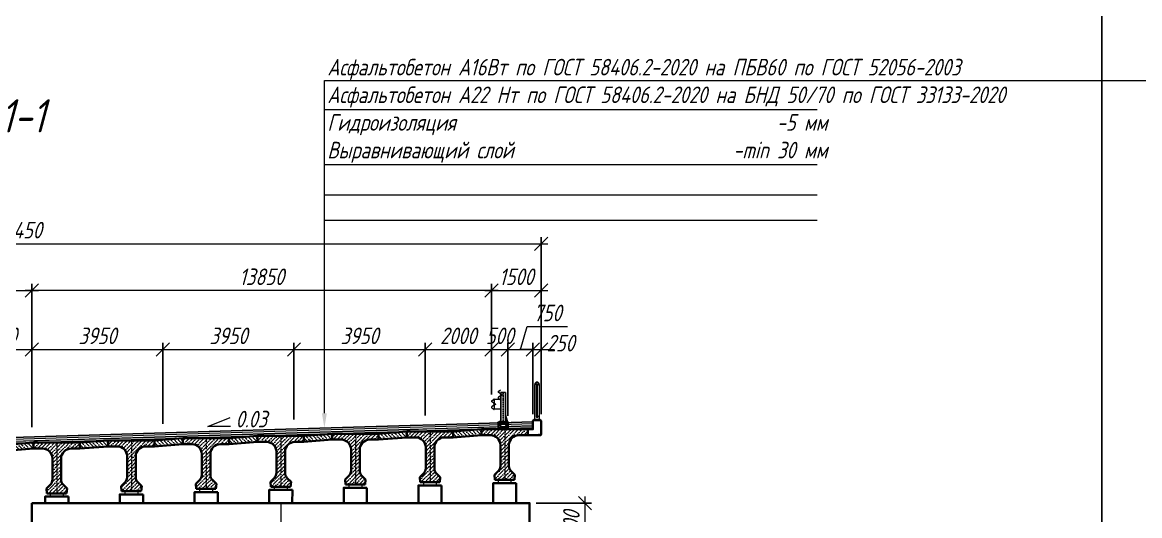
# Model space of a CAD drawing. Header units: millimetres. Extents: x 1864 to 10174863, y -4887456 to 5366151.
# Drawn here: x 4428832 to 4462509, y 38596 to 53469 of the extents above; entities that cross this region are included whole.
import ezdxf
from ezdxf import colors
from ezdxf.entities.mleader import LeaderData, LeaderLine
from ezdxf.math import Vec2, Vec3

# ---------------------------------------------------------------- set-up
doc = ezdxf.new("R2010")
doc.units = ezdxf.units.MM
for name, pattern in [('ACAD_ISO02W100', [15, 12, -3]), ('ACAD_ISO10W100', [18.5, 12, -3, 0.5, -3]), ('осевая', [2, 1.25, -0.25, 0.25, -0.25])]:
    doc.linetypes.add(name, pattern=pattern)
for name, color, linetype, lineweight in [('!!ТЕКСТ', 3, 'Continuous', 20), ('04_Невидимые', 3, 'Continuous', 13), ('1-Бетон', 106, 'Continuous', 35), ('1-Металл', 4, 'Continuous', 30), ('1-Тонкая', 5, 'Continuous', 20), ('1-Штриховка', 8, 'Continuous', 9), ('Б-Перила', 3, 'Continuous', 20), ('ИС_TXT', 4, 'Continuous', 18), ('ИС_Выноска', 3, 'Continuous', 18), ('ИС_Ось', 3, 'осевая', 18), ('ИС_Разм', 3, 'Continuous', 18), ('ИС_Размер', 3, 'Continuous', 18)]:
    doc.layers.add(name, color=color, linetype=linetype, lineweight=lineweight)
doc.layers.add('Красный поперечник', color=1, linetype='Continuous')
doc.styles.add('0', font='isocpeur.ttf', dxfattribs={"width": 0.8, "oblique": 15})
doc.styles.add('ISOCPEUR', font='isocpeur.ttf', dxfattribs={"width": 0.8, "oblique": 15, "height": 2.5})
doc.dimstyles.new('М200', dxfattribs={"dimscale": 200, "dimtxt": 2.5, "dimasz": 2, "dimexe": 1, "dimexo": 1, "dimgap": 0.8, "dimtad": 1, "dimdec": 0, "dimzin": 0, "dimdsep": 46, "dimtxsty": '0', "dimblk": 'OBLIQUE', "dimcen": 0.09, "dimdle": 1, "dimclrd": 256, "dimclre": 256, "dimclrt": 256, "dimadec": 4, "dimazin": 0, "dimtfac": 1, "dimtdec": 0, "dimtmove": 1, "dimatfit": 2, "dimfxl": 1, "dimtolj": 1, "dimtzin": 0, "dimlwd": -1, "dimarcsym": 0})

# ---------------------------------------------------------------- blocks, each defined once
blk = doc.blocks.new('1530')
at = {"layer": '1-Штриховка'}
h = blk.add_hatch(dxfattribs=at)
h.set_pattern_fill('ANSI36', color=256, scale=25, style=0)
h.set_pattern_definition([(45, (-1571632.81, 568569.22), (42.0949506, 154.348152), [198.4375, -39.6875, 0, -39.6875])])
h.paths.add_polyline_path([(130, -480), (130, -1117, 0.198927), (189, -1259), (310, -1380), (295, -1530), (-295, -1530), (-310, -1380), (-189, -1259, 0.198898), (-130, -1117), (-130, -480, 0.414214), (-430, -180), (-700, -180), (-700, 0), (700, 0), (700, -180), (430, -180, 0.414224)])
at = {"layer": '1-Бетон'}
for p, q in [((-700, 0), (700, 0)), ((-700, -180), (-700, 0)), ((-430, -180), (-700, -180)), ((700, -180), (430, -180)), ((700, 0), (700, -180)), ((-130, -1117), (-130, -480)), ((130, -480), (130, -1117)), ((-189, -1259), (-310, -1380)), ((189, -1259), (310, -1380)), ((-295, -1530), (-310, -1380)), ((295, -1530), (-295, -1530)), ((310, -1380), (295, -1530))]:
    blk.add_line(p, q, dxfattribs=at)
for centre, radius, start, end in [((-430, -480), 300, 0, 90), ((430, -480), 300, 90, 180), ((-330, -1117), 200, 315.0289, 359.9744), ((330, -1117), 200, 180.0256, 224.9711)]:
    blk.add_arc(centre, radius, start, end, dxfattribs=at)
at = {"layer": 'ИС_Ось', "ltscale": 100}
blk.add_line((0, 0), (0, -1530), dxfattribs=at)
blk = doc.blocks.new('БР09')
at = {"lineweight": 15}
for p, q in [((-783, 48), (-724, 91)), ((-722, -28), (-783, 15)), ((-780, 45), (-722, 88)), ((-720, -25), (-780, 18)), ((-709, -874), (-709, 6)), ((-569, 6), (-709, 6)), ((-702, -874), (-702, 6)), ((-576, 6), (-576, -874)), ((-569, 6), (-569, -874)), ((-985, -237), (-924, -193)), ((-924, -313), (-985, -270)), ((-982, -240), (-922, -196)), ((-922, -310), (-982, -267)), ((-911, -188), (-917, -189)), ((-910, -192), (-916, -193)), ((-915, -329), (-915, -359)), ((-911, -188), (-910, -192)), ((-709, -204), (-911, -204)), ((-911, -204), (-911, -484)), ((-907, -204), (-907, -484)), ((-722, -90), (-783, -133)), ((-783, -166), (-734, -202)), ((-720, -93), (-780, -136)), ((-780, -163), (-732, -199)), ((-713, -44), (-713, -74)), ((-699, -37), (-702, -37)), ((-702, -37), (-702, -81)), ((-702, -81), (-699, -81)), ((-699, -81), (-699, -37)), ((-684, -46), (-699, -46)), ((-688, -54), (-699, -54)), ((-688, -65), (-699, -65)), ((-684, -72), (-699, -72)), ((-684, -46), (-690, -46)), ((-684, -72), (-690, -72)), ((-683, -49), (-683, -69)), ((-683, -49), (-683, -69)), ((-675, -46), (-682, -46)), ((-675, -72), (-682, -72)), ((-674, -49), (-674, -69)), ((-662, -54), (-674, -54)), ((-662, -65), (-674, -65)), ((-662, -54), (-662, -65)), ((-924, -375), (-985, -418)), ((-985, -451), (-924, -496)), ((-922, -378), (-982, -421)), ((-982, -448), (-922, -492)), ((-917, -499), (-911, -500)), ((-916, -495), (-910, -496)), ((-911, -484), (-709, -484)), ((-911, -500), (-910, -496)), ((-755, -874), (-755, -864)), ((-723, -864), (-755, -864)), ((-755, -874), (-755, -864)), ((-729, -864), (-755, -864)), ((-739, -874), (-755, -874)), ((-723, -874), (-755, -874)), ((-746, -874), (-746, -864)), ((-746, -874), (-746, -864)), ((-746, -874), (-746, -864)), ((-746, -874), (-746, -864)), ((-732, -874), (-732, -864)), ((-732, -874), (-732, -864)), ((-732, -874), (-732, -864)), ((-732, -874), (-732, -864)), ((-732, -874), (-732, -864)), ((-732, -874), (-732, -864)), ((-732, -874), (-732, -864)), ((-732, -874), (-732, -864)), ((-732, -874), (-732, -864)), ((-732, -874), (-732, -864)), ((-725, -864), (-729, -864)), ((-723, -872), (-723, -864)), ((-723, -874), (-723, -866)), ((-723, -874), (-723, -866)), ((-723, -872), (-723, -866)), ((-723, -874), (-723, -866)), ((-723, -874), (-723, -866)), ((-555, -872), (-555, -864)), ((-555, -864), (-523, -864)), ((-555, -874), (-555, -866)), ((-555, -874), (-555, -866)), ((-555, -872), (-555, -866)), ((-555, -874), (-555, -866)), ((-555, -874), (-555, -866)), ((-555, -874), (-523, -874)), ((-553, -864), (-549, -864)), ((-549, -864), (-523, -864)), ((-546, -874), (-546, -864)), ((-546, -874), (-546, -864)), ((-546, -874), (-546, -864)), ((-546, -874), (-546, -864)), ((-546, -874), (-546, -864)), ((-546, -874), (-546, -864)), ((-546, -874), (-546, -864)), ((-546, -874), (-546, -864)), ((-546, -874), (-546, -864)), ((-546, -874), (-546, -864)), ((-539, -874), (-523, -874)), ((-532, -874), (-532, -864)), ((-532, -874), (-532, -864)), ((-532, -874), (-532, -864)), ((-532, -874), (-532, -864)), ((-523, -874), (-523, -864)), ((-523, -874), (-523, -864))]:
    blk.add_line(p, q, dxfattribs=at)
for p, q in [((-724, 91), (-722, 88)), ((-734, -202), (-732, -199))]:
    blk.add_line(p, q)
at = {"lineweight": 15, "ltscale": 5}
for p, q in [((-904, -322), (-907, -322)), ((-907, -322), (-907, -366)), ((-904, -366), (-904, -322)), ((-907, -366), (-904, -366))]:
    blk.add_line(p, q, dxfattribs=at)
at = {"color": 7, "lineweight": 15}
for p, q in [((-890, -331), (-904, -331)), ((-890, -331), (-895, -331)), ((-889, -334), (-889, -354)), ((-889, -334), (-889, -354)), ((-881, -331), (-888, -331)), ((-880, -334), (-880, -354)), ((-893, -339), (-904, -339)), ((-893, -350), (-904, -350)), ((-890, -357), (-904, -357)), ((-890, -357), (-895, -357)), ((-881, -357), (-888, -357)), ((-868, -339), (-880, -339)), ((-868, -350), (-880, -350)), ((-868, -339), (-868, -350))]:
    blk.add_line(p, q, dxfattribs=at)
at = {"linetype": 'Continuous'}
for p, q in [((-789, -1064), (-789, -914)), ((-779, -914), (-779, -1064)), ((-499, -914), (-499, -1064)), ((-489, -1064), (-489, -914)), ((-489, -1064), (-789, -1064))]:
    blk.add_line(p, q, dxfattribs=at)
at = {"color": 3, "linetype": 'ACAD_ISO02W100', "lineweight": 15, "ltscale": 2}
for p, q in [((-752, -894), (-752, -914)), ((-751, -914), (-751, -974)), ((-750, -894), (-750, -914)), ((-728, -894), (-728, -914)), ((-727, -914), (-727, -974)), ((-726, -894), (-726, -914)), ((-552, -894), (-552, -914)), ((-551, -914), (-551, -974)), ((-550, -894), (-550, -914)), ((-528, -894), (-528, -914)), ((-527, -914), (-527, -974)), ((-526, -894), (-526, -914))]:
    blk.add_line(p, q, dxfattribs=at)
at = {"linetype": 'ACAD_ISO10W100', "ltscale": 2.5}
for p, q in [((-739, -888), (-739, -986)), ((-539, -888), (-539, -986))]:
    blk.add_line(p, q, dxfattribs=at)
at = {"linetype": 'ACAD_ISO10W100', "ltscale": 3}
blk.add_lwpolyline([(-639, 6), (-639, -874)], dxfattribs=at)
at = {"color": 7, "lineweight": 15}
blk.add_lwpolyline([(-915, -329), (-918, -329, 0.414214), (-924, -335), (-924, -342), (-921, -342), (-921, -346), (-924, -346), (-924, -353, 0.414214), (-918, -359), (-915, -359), (-915, -329)], format="xyb", dxfattribs=at)
at = {"lineweight": 15}
blk.add_lwpolyline([(-713, -44), (-716, -44, 0.414214), (-722, -50), (-722, -57), (-719, -57), (-719, -61), (-722, -61), (-722, -68, 0.414214), (-716, -74), (-713, -74), (-713, -44)], format="xyb", dxfattribs=at)
at = {"linetype": 'Continuous'}
for points in [[(-639, -894), (-814, -894), (-814, -914), (-639, -914)], [(-639, -894), (-464, -894), (-464, -914), (-639, -914)]]:
    blk.add_lwpolyline(points, dxfattribs=at)
blk.add_lwpolyline([(-464, -914), (-814, -914), (-814, -894), (-464, -894)], close=True, dxfattribs=at)
at = {"lineweight": 15}
blk.add_lwpolyline([(-779, -894), (-499, -894), (-499, -874), (-779, -874)], close=True, dxfattribs=at)
at = {"color": 3, "linetype": 'ACAD_ISO02W100', "lineweight": 15, "ltscale": 2}
for points in [[(-764, -974), (-714, -974), (-714, -984), (-764, -984)], [(-753, -914), (-725, -914), (-725, -974), (-753, -974)], [(-514, -974), (-564, -974), (-564, -984), (-514, -984)], [(-525, -914), (-553, -914), (-553, -974), (-525, -974)]]:
    blk.add_lwpolyline(points, close=True, dxfattribs=at)
blk.add_lwpolyline([(-569, -676), (-509, -874)])
at = {"lineweight": 15}
for centre, radius, start, end in [((-772, 31), 20, 122.4532, 237.5468), ((-772, 31), 16, 122.4532, 237.5468), ((-974, -254), 20, 122.4532, 237.5468), ((-974, -254), 16, 122.4532, 237.5468), ((-913, -209), 20, 101.3099, 126.1874), ((-935, -330), 20, 0, 57.5468), ((-913, -209), 16, 101.3099, 126.1874), ((-935, -330), 24, 0, 57.5468), ((-772, -150), 20, 122.4532, 237.5468), ((-772, -150), 16, 122.4532, 237.5468), ((-733, -45), 20, 0, 57.5468), ((-733, -73), 20, 302.4532, 0), ((-733, -45), 24, 0, 57.5468), ((-733, -73), 24, 302.4532, 0), ((-913, -479), 20, 233.8126, 258.6901), ((-913, -479), 16, 233.8126, 258.6901), ((-753, -866), 2, 90, 180), ((-753, -872), 2, 180, 270), ((-748, -866), 2, 0, 90), ((-748, -872), 2, 270, 0), ((-744, -866), 2, 90, 180), ((-744, -872), 2, 180, 270), ((-734, -866), 2, 0, 90), ((-734, -872), 2, 270, 0), ((-730, -866), 2, 90, 180), ((-730, -872), 2, 180, 270), ((-725, -866), 2, 359.9996, 90), ((-725, -872), 2, 270, 0), ((-553, -866), 2, 90, 180.0004), ((-553, -872), 2, 180, 270), ((-548, -866), 2, 0, 90), ((-548, -872), 2, 270, 0), ((-544, -866), 2, 90, 180), ((-544, -872), 2, 180, 270), ((-534, -866), 2, 0, 90), ((-534, -872), 2, 270, 0), ((-530, -866), 2, 90, 180), ((-530, -872), 2, 180, 270), ((-525, -866), 2, 0, 90), ((-525, -872), 2, 270, 0)]:
    blk.add_arc(centre, radius, start, end, dxfattribs=at)
at = {"lineweight": 15, "ltscale": 0.2}
for centre, radius, start, end in [((-974, -435), 20, 122.4532, 237.5468), ((-974, -435), 16, 122.4532, 237.5468), ((-935, -358), 20, 302.4532, 0), ((-935, -358), 24, 302.4532, 0)]:
    blk.add_arc(centre, radius, start, end, dxfattribs=at)
at = {"color": 7, "lineweight": 15, "extrusion": (0, 0, -1)}
for centre, major_axis, start_param, end_param in [((-893, -334), (-3.23, 3.23), 2.356194, 3.926991), ((-893, -334), (-3.23, 3.23), 1.691386, 2.356194), ((-884, -334), (3.23, 3.23), 3.926991, 4.5918), ((-884, -334), (-3.23, 3.23), 3.926991, 5.497787), ((-884, -334), (3.23, 3.23), 0.785398, 2.356194), ((-884, -334), (-3.23, 3.23), 1.691386, 2.356194), ((-893, -343), (3.23, 3.23), -0.785398, 0.785398), ((-893, -345), (-3.23, 3.23), 2.356194, 3.926991), ((-893, -354), (3.23, 3.23), -0.785398, 0.785398), ((-893, -354), (3.23, 3.23), 0.785398, 1.450207), ((-884, -343), (3.23, 3.23), 3.926991, 5.497787), ((-884, -345), (-3.23, 3.23), 3.926991, 5.497787), ((-884, -354), (3.23, 3.23), 3.926991, 5.497787), ((-884, -354), (-3.23, 3.23), 4.832978, 5.497787), ((-884, -343), (-3.23, 3.23), 0.785398, 2.356194), ((-884, -345), (3.23, 3.23), 0.785398, 2.356194), ((-884, -354), (-3.23, 3.23), 0.785398, 2.356194), ((-884, -354), (3.23, 3.23), 0.785398, 1.450207)]:
    blk.add_ellipse(centre, major_axis=major_axis, ratio=1, start_param=start_param, end_param=end_param, dxfattribs=at)
at = {"lineweight": 15, "extrusion": (0, 0, -1)}
for centre, major_axis, start_param, end_param in [((-688, -49), (-3.23, 3.23), 2.356194, 3.926991), ((-688, -58), (3.23, 3.23), -0.785398, 0.785398), ((-688, -60), (-3.23, 3.23), 2.356194, 3.926991), ((-688, -69), (3.23, 3.23), -0.785398, 0.785398), ((-688, -49), (-3.23, 3.23), 1.691386, 2.356194), ((-688, -69), (3.23, 3.23), 0.785398, 1.450207), ((-679, -49), (3.23, 3.23), 3.926991, 4.5918), ((-679, -49), (-3.23, 3.23), 3.926991, 5.497787), ((-679, -58), (3.23, 3.23), 3.926991, 5.497787), ((-679, -60), (-3.23, 3.23), 3.926991, 5.497787), ((-679, -69), (3.23, 3.23), 3.926991, 5.497787), ((-679, -69), (-3.23, 3.23), 4.832978, 5.497787), ((-679, -49), (3.23, 3.23), 0.785398, 2.356194), ((-679, -58), (-3.23, 3.23), 0.785398, 2.356194), ((-679, -60), (3.23, 3.23), 0.785398, 2.356194), ((-679, -69), (-3.23, 3.23), 0.785398, 2.356194), ((-679, -49), (-3.23, 3.23), 1.691386, 2.356194), ((-679, -69), (3.23, 3.23), 0.785398, 1.450207)]:
    blk.add_ellipse(centre, major_axis=major_axis, ratio=1, start_param=start_param, end_param=end_param, dxfattribs=at)
blk = doc.blocks.new('_OBLIQUE')
at = {"color": 0, "linetype": 'ByBlock', "lineweight": -2}
blk.add_line((0.5, 0.5), (-0.5, -0.5), dxfattribs=at)
blk = doc.blocks.new('*D478')
at = {"layer": 'Defpoints', "color": 0, "linetype": 'Continuous', "transparency": 16777216}
for p in [(4429120, 45387), (4424420, 40820), (4429120, 41061)]:
    blk.add_point(p, dxfattribs=at)
at = {"layer": 'ИС_Размер', "lineweight": -2, "transparency": 16777216}
for p, q in [((4424420, 41020), (4424420, 45587)), ((4429120, 41261), (4429120, 45587))]:
    blk.add_line(p, q, dxfattribs=at)
at = {"layer": 'ИС_Размер', "transparency": 16777216}
blk.add_line((4424220, 45387), (4429320, 45387), dxfattribs=at)
at = {"layer": 'ИС_Размер', "linetype": 'Continuous', "transparency": 16777216, "xscale": 400, "yscale": 400, "zscale": 400, "rotation": 180}
blk.add_blockref('_OBLIQUE', (4424420, 45387), dxfattribs=at)
at = {"layer": 'ИС_Размер', "linetype": 'Continuous', "transparency": 16777216, "xscale": 400, "yscale": 400, "zscale": 400}
blk.add_blockref('_OBLIQUE', (4429120, 45387), dxfattribs=at)
at = {"layer": 'ИС_Размер', "linetype": 'Continuous', "transparency": 16777216, "insert": (4426770, 45797), "char_height": 500, "attachment_point": 5, "style": '0'}
blk.add_mtext('\\A1;4700', dxfattribs=at)
blk = doc.blocks.new('*D479')
at = {"layer": 'Defpoints', "color": 0, "transparency": 16777216}
for p in [(4429120, 43606), (4427120, 41604), (4429120, 41061)]:
    blk.add_point(p, dxfattribs=at)
at = {"layer": 'ИС_Размер', "lineweight": -2, "transparency": 16777216}
for p, q in [((4427120, 41804), (4427120, 43806)), ((4429120, 41261), (4429120, 43806))]:
    blk.add_line(p, q, dxfattribs=at)
at = {"layer": 'ИС_Размер', "transparency": 16777216}
blk.add_line((4426920, 43606), (4429320, 43606), dxfattribs=at)
at = {"layer": 'ИС_Размер', "transparency": 16777216, "xscale": 400, "yscale": 400, "zscale": 400, "rotation": 180}
blk.add_blockref('_OBLIQUE', (4427120, 43606), dxfattribs=at)
at = {"layer": 'ИС_Размер', "transparency": 16777216, "xscale": 400, "yscale": 400, "zscale": 400}
blk.add_blockref('_OBLIQUE', (4429120, 43606), dxfattribs=at)
at = {"layer": 'ИС_Размер', "transparency": 16777216, "insert": (4428120, 44016), "char_height": 500, "attachment_point": 5, "style": '0'}
blk.add_mtext('\\A1;2000', dxfattribs=at)
blk = doc.blocks.new('*D480')
at = {"layer": 'Defpoints', "color": 0, "linetype": 'Continuous', "transparency": 16777216}
for p in [(4433070, 43606), (4433070, 41167), (4429120, 41061)]:
    blk.add_point(p, dxfattribs=at)
at = {"layer": 'ИС_Размер', "lineweight": -2, "transparency": 16777216}
for p, q in [((4429120, 41261), (4429120, 43806)), ((4433070, 41367), (4433070, 43806))]:
    blk.add_line(p, q, dxfattribs=at)
at = {"layer": 'ИС_Размер', "transparency": 16777216}
blk.add_line((4428920, 43606), (4433270, 43606), dxfattribs=at)
at = {"layer": 'ИС_Размер', "linetype": 'Continuous', "transparency": 16777216, "xscale": 400, "yscale": 400, "zscale": 400, "rotation": 180}
blk.add_blockref('_OBLIQUE', (4429120, 43606), dxfattribs=at)
at = {"layer": 'ИС_Размер', "linetype": 'Continuous', "transparency": 16777216, "xscale": 400, "yscale": 400, "zscale": 400}
blk.add_blockref('_OBLIQUE', (4433070, 43606), dxfattribs=at)
at = {"layer": 'ИС_Размер', "linetype": 'Continuous', "transparency": 16777216, "insert": (4431095, 44016), "char_height": 500, "attachment_point": 5, "style": '0'}
blk.add_mtext('\\A1;3950', dxfattribs=at)
blk = doc.blocks.new('*D481')
at = {"layer": 'Defpoints', "color": 0, "linetype": 'Continuous', "transparency": 16777216}
for p in [(4437020, 43606), (4433070, 41167), (4437020, 41290)]:
    blk.add_point(p, dxfattribs=at)
at = {"layer": 'ИС_Размер', "lineweight": -2, "transparency": 16777216}
for p, q in [((4433070, 41367), (4433070, 43806)), ((4437020, 41490), (4437020, 43806))]:
    blk.add_line(p, q, dxfattribs=at)
at = {"layer": 'ИС_Размер', "transparency": 16777216}
blk.add_line((4432870, 43606), (4437220, 43606), dxfattribs=at)
at = {"layer": 'ИС_Размер', "linetype": 'Continuous', "transparency": 16777216, "xscale": 400, "yscale": 400, "zscale": 400, "rotation": 180}
blk.add_blockref('_OBLIQUE', (4433070, 43606), dxfattribs=at)
at = {"layer": 'ИС_Размер', "linetype": 'Continuous', "transparency": 16777216, "xscale": 400, "yscale": 400, "zscale": 400}
blk.add_blockref('_OBLIQUE', (4437020, 43606), dxfattribs=at)
at = {"layer": 'ИС_Размер', "linetype": 'Continuous', "transparency": 16777216, "insert": (4435045, 44016), "char_height": 500, "attachment_point": 5, "style": '0'}
blk.add_mtext('\\A1;3950', dxfattribs=at)
blk = doc.blocks.new('*D482')
at = {"layer": 'Defpoints', "color": 0, "linetype": 'Continuous', "transparency": 16777216}
for p in [(4442970, 43606), (4442970, 42049), (4440970, 41417)]:
    blk.add_point(p, dxfattribs=at)
at = {"layer": 'ИС_Размер', "lineweight": -2, "transparency": 16777216}
for p, q in [((4440970, 41617), (4440970, 43806)), ((4442970, 42249), (4442970, 43806))]:
    blk.add_line(p, q, dxfattribs=at)
at = {"layer": 'ИС_Размер', "transparency": 16777216}
blk.add_line((4440770, 43606), (4443170, 43606), dxfattribs=at)
at = {"layer": 'ИС_Размер', "linetype": 'Continuous', "transparency": 16777216, "xscale": 400, "yscale": 400, "zscale": 400, "rotation": 180}
blk.add_blockref('_OBLIQUE', (4440970, 43606), dxfattribs=at)
at = {"layer": 'ИС_Размер', "linetype": 'Continuous', "transparency": 16777216, "xscale": 400, "yscale": 400, "zscale": 400}
blk.add_blockref('_OBLIQUE', (4442970, 43606), dxfattribs=at)
at = {"layer": 'ИС_Размер', "linetype": 'Continuous', "transparency": 16777216, "insert": (4441970, 44016), "char_height": 500, "attachment_point": 5, "style": '0'}
blk.add_mtext('\\A1;2000', dxfattribs=at)
blk = doc.blocks.new('*D483')
at = {"layer": 'Defpoints', "color": 0, "transparency": 16777216}
for p in [(4444470, 43606), (4444220, 41452), (4444470, 41452)]:
    blk.add_point(p, dxfattribs=at)
at = {"layer": 'ИС_Размер', "lineweight": -2, "transparency": 16777216}
for p, q in [((4444220, 41652), (4444220, 43806)), ((4444470, 41652), (4444470, 43806))]:
    blk.add_line(p, q, dxfattribs=at)
at = {"layer": 'ИС_Размер', "transparency": 16777216}
for p, q in [((4444220, 43606), (4443820, 43606)), ((4444220, 43606), (4444470, 43606)), ((4444470, 43606), (4444870, 43606))]:
    blk.add_line(p, q, dxfattribs=at)
at = {"layer": 'ИС_Размер', "transparency": 16777216, "xscale": 400, "yscale": 400, "zscale": 400}
blk.add_blockref('_OBLIQUE', (4444220, 43606), dxfattribs=at)
at = {"layer": 'ИС_Размер', "transparency": 16777216, "xscale": 400, "yscale": 400, "zscale": 400, "rotation": 180}
blk.add_blockref('_OBLIQUE', (4444470, 43606), dxfattribs=at)
at = {"layer": 'ИС_Размер', "transparency": 16777216, "insert": (4445057, 43797), "char_height": 500, "attachment_point": 5, "style": '0'}
blk.add_mtext('\\A1;250', dxfattribs=at)
blk = doc.blocks.new('*D484')
at = {"layer": 'Defpoints', "color": 0, "transparency": 16777216}
for p in [(4443469, 43606), (4442970, 42049), (4443469, 41409)]:
    blk.add_point(p, dxfattribs=at)
at = {"layer": 'ИС_Размер', "lineweight": -2, "transparency": 16777216}
for p, q in [((4442970, 42249), (4442970, 43806)), ((4443469, 41609), (4443469, 43806))]:
    blk.add_line(p, q, dxfattribs=at)
at = {"layer": 'ИС_Размер', "transparency": 16777216}
blk.add_line((4442770, 43606), (4443669, 43606), dxfattribs=at)
at = {"layer": 'ИС_Размер', "transparency": 16777216, "xscale": 400, "yscale": 400, "zscale": 400, "rotation": 180}
blk.add_blockref('_OBLIQUE', (4442970, 43606), dxfattribs=at)
at = {"layer": 'ИС_Размер', "transparency": 16777216, "xscale": 400, "yscale": 400, "zscale": 400}
blk.add_blockref('_OBLIQUE', (4443469, 43606), dxfattribs=at)
at = {"layer": 'ИС_Размер', "transparency": 16777216, "insert": (4443220, 44016), "char_height": 500, "attachment_point": 5, "style": '0'}
blk.add_mtext('\\A1;500', dxfattribs=at)
blk = doc.blocks.new('*D486')
at = {"layer": 'Defpoints', "color": 0, "transparency": 16777216}
for p in [(4444220, 43606), (4444220, 41452), (4443469, 41409)]:
    blk.add_point(p, dxfattribs=at)
at = {"layer": 'ИС_Размер', "transparency": 16777216}
for p, q in [((4443845, 43606), (4444052, 44296)), ((4444052, 44296), (4445266, 44296)), ((4443269, 43606), (4444420, 43606))]:
    blk.add_line(p, q, dxfattribs=at)
at = {"layer": 'ИС_Размер', "lineweight": -2, "transparency": 16777216}
for p, q in [((4443469, 41609), (4443469, 43806)), ((4444220, 41652), (4444220, 43806))]:
    blk.add_line(p, q, dxfattribs=at)
at = {"layer": 'ИС_Размер', "transparency": 16777216, "xscale": 400, "yscale": 400, "zscale": 400, "rotation": 180}
blk.add_blockref('_OBLIQUE', (4443469, 43606), dxfattribs=at)
at = {"layer": 'ИС_Размер', "transparency": 16777216, "xscale": 400, "yscale": 400, "zscale": 400}
blk.add_blockref('_OBLIQUE', (4444220, 43606), dxfattribs=at)
at = {"layer": 'ИС_Размер', "transparency": 16777216, "insert": (4444659, 44706), "char_height": 500, "attachment_point": 5, "style": '0'}
blk.add_mtext('\\A1;750', dxfattribs=at)
blk = doc.blocks.new('*D487')
at = {"layer": 'Defpoints', "color": 0, "linetype": 'Continuous', "transparency": 16777216}
for p in [(4444470, 46793), (4413020, 41553), (4444470, 41452)]:
    blk.add_point(p, dxfattribs=at)
at = {"layer": 'ИС_Размер', "lineweight": -2, "transparency": 16777216}
for p, q in [((4413020, 41753), (4413020, 46993)), ((4444470, 41652), (4444470, 46993))]:
    blk.add_line(p, q, dxfattribs=at)
at = {"layer": 'ИС_Размер', "transparency": 16777216}
blk.add_line((4412820, 46793), (4444670, 46793), dxfattribs=at)
at = {"layer": 'ИС_Размер', "linetype": 'Continuous', "transparency": 16777216, "xscale": 400, "yscale": 400, "zscale": 400, "rotation": 180}
blk.add_blockref('_OBLIQUE', (4413020, 46793), dxfattribs=at)
at = {"layer": 'ИС_Размер', "linetype": 'Continuous', "transparency": 16777216, "xscale": 400, "yscale": 400, "zscale": 400}
blk.add_blockref('_OBLIQUE', (4444470, 46793), dxfattribs=at)
at = {"layer": 'ИС_Размер', "linetype": 'Continuous', "transparency": 16777216, "insert": (4428745, 47203), "char_height": 500, "attachment_point": 5, "style": '0'}
blk.add_mtext('\\A1;31450', dxfattribs=at)
blk = doc.blocks.new('*D488')
at = {"layer": 'Defpoints', "color": 0, "linetype": 'Continuous', "transparency": 16777216}
for p in [(4429120, 45387), (4442970, 42049), (4429120, 41061)]:
    blk.add_point(p, dxfattribs=at)
at = {"layer": 'ИС_Размер', "lineweight": -2, "transparency": 16777216}
for p, q in [((4429120, 41261), (4429120, 45587)), ((4442970, 42249), (4442970, 45587))]:
    blk.add_line(p, q, dxfattribs=at)
at = {"layer": 'ИС_Размер', "transparency": 16777216}
blk.add_line((4443170, 45387), (4428920, 45387), dxfattribs=at)
at = {"layer": 'ИС_Размер', "linetype": 'Continuous', "transparency": 16777216, "xscale": 400, "yscale": 400, "zscale": 400, "rotation": 180}
blk.add_blockref('_OBLIQUE', (4429120, 45387), dxfattribs=at)
at = {"layer": 'ИС_Размер', "linetype": 'Continuous', "transparency": 16777216, "xscale": 400, "yscale": 400, "zscale": 400}
blk.add_blockref('_OBLIQUE', (4442970, 45387), dxfattribs=at)
at = {"layer": 'ИС_Размер', "linetype": 'Continuous', "transparency": 16777216, "insert": (4436045, 45797), "char_height": 500, "attachment_point": 5, "style": '0'}
blk.add_mtext('\\A1;13850', dxfattribs=at)
blk = doc.blocks.new('ПО')
at = {"layer": '1-Металл'}
blk.add_lwpolyline([(100, 0), (100, 10), (-100, 10), (-100, 0)], close=True, dxfattribs=at)
at = {"layer": 'Б-Перила'}
for p, q in [((-70, 10), (-70, 1080)), ((-62, 10), (-62, 1080)), ((-30, 1070), (-30, 1090)), ((-25, 1070), (-25, 1090)), ((-20, 1100), (20, 1100)), ((-20, 1095), (20, 1095)), ((20, 1065), (-20, 1065)), ((20, 1060), (-20, 1060)), ((-19, 138), (-19, 1060)), ((19, 138), (19, 1060)), ((25, 1090), (25, 1070)), ((30, 1090), (30, 1070)), ((62, 1080), (62, 10)), ((70, 1080), (70, 10)), ((-30, 128), (-30, 108)), ((-25, 128), (-25, 108)), ((20, 138), (-20, 138)), ((20, 133), (-20, 133)), ((-20, 103), (20, 103)), ((-20, 98), (20, 98)), ((-19, 138), (19, 138)), ((25, 108), (25, 128)), ((30, 108), (30, 128))]:
    blk.add_line(p, q, dxfattribs=at)
for centre, radius, start, end in [((0, 1080), 70, 90, 180), ((0, 1080), 62, 90, 180), ((-20, 1090), 10, 90, 180), ((-20, 1070), 10, 180, 270), ((-20, 1090), 5, 90, 180), ((-20, 1070), 5, 180, 270), ((0, 1080), 70, 360, 90), ((0, 1080), 62, 0, 90), ((20, 1090), 10, 0, 90), ((20, 1090), 5, 0, 90), ((20, 1070), 10, 270, 0), ((20, 1070), 5, 270, 0), ((-20, 128), 10, 90, 180), ((-20, 108), 10, 180, 270), ((-20, 128), 5, 90, 180), ((-20, 108), 5, 180, 270), ((20, 128), 10, 0, 90), ((20, 128), 5, 0, 90), ((20, 108), 10, 270, 0), ((20, 108), 5, 270, 0)]:
    blk.add_arc(centre, radius, start, end, dxfattribs=at)
blk = doc.blocks.new('*D498')
at = {"layer": 'Defpoints', "color": 0, "linetype": 'Continuous', "transparency": 16777216}
for p in [(4440970, 43606), (4437020, 41290), (4440970, 41417)]:
    blk.add_point(p, dxfattribs=at)
at = {"layer": 'ИС_Размер', "lineweight": -2, "transparency": 16777216}
for p, q in [((4437020, 41490), (4437020, 43806)), ((4440970, 41617), (4440970, 43806))]:
    blk.add_line(p, q, dxfattribs=at)
at = {"layer": 'ИС_Размер', "transparency": 16777216}
blk.add_line((4436820, 43606), (4441170, 43606), dxfattribs=at)
at = {"layer": 'ИС_Размер', "linetype": 'Continuous', "transparency": 16777216, "xscale": 400, "yscale": 400, "zscale": 400, "rotation": 180}
blk.add_blockref('_OBLIQUE', (4437020, 43606), dxfattribs=at)
at = {"layer": 'ИС_Размер', "linetype": 'Continuous', "transparency": 16777216, "xscale": 400, "yscale": 400, "zscale": 400}
blk.add_blockref('_OBLIQUE', (4440970, 43606), dxfattribs=at)
at = {"layer": 'ИС_Размер', "linetype": 'Continuous', "transparency": 16777216, "insert": (4438995, 44016), "char_height": 500, "attachment_point": 5, "style": '0'}
blk.add_mtext('\\A1;3950', dxfattribs=at)
blk = doc.blocks.new('*D510')
at = {"layer": 'Defpoints', "color": 0, "linetype": 'Continuous', "transparency": 16777216}
for p in [(4444120, 38972, 5778), (4442219, 37472, 5778), (4445791, 37472)]:
    blk.add_point(p, dxfattribs=at)
at = {"layer": 'ИС_Размер', "transparency": 16777216}
blk.add_line((4445791, 39172), (4445791, 37272), dxfattribs=at)
at = {"layer": 'ИС_Размер', "lineweight": -2, "transparency": 16777216}
for p, q in [((4444320, 38972), (4445991, 38972)), ((4442419, 37472), (4445991, 37472))]:
    blk.add_line(p, q, dxfattribs=at)
at = {"layer": 'ИС_Размер', "linetype": 'Continuous', "transparency": 16777216, "xscale": 400, "yscale": 400, "zscale": 400}
for p, rotation in [((4445791, 38972), 90), ((4445791, 37472), 270)]:
    blk.add_blockref('_OBLIQUE', p, dxfattribs=dict(at, rotation=rotation))
at = {"layer": 'ИС_Размер', "linetype": 'Continuous', "transparency": 16777216, "insert": (4445381, 38222), "char_height": 500, "attachment_point": 5, "rotation": 90, "style": '0'}
blk.add_mtext('\\A1;1500', dxfattribs=at)
blk = doc.blocks.new('*D499')
at = {"layer": 'Defpoints', "color": 0, "linetype": 'Continuous', "transparency": 16777216}
for p in [(4444470, 45387), (4442970, 43606, 5778), (4444470, 43606, 5778)]:
    blk.add_point(p, dxfattribs=at)
at = {"layer": 'ИС_Размер', "lineweight": -2, "transparency": 16777216}
for p, q in [((4442970, 43806), (4442970, 45587)), ((4444470, 43806), (4444470, 45587))]:
    blk.add_line(p, q, dxfattribs=at)
at = {"layer": 'ИС_Размер', "transparency": 16777216}
blk.add_line((4442770, 45387), (4444670, 45387), dxfattribs=at)
at = {"layer": 'ИС_Размер', "linetype": 'Continuous', "transparency": 16777216, "xscale": 400, "yscale": 400, "zscale": 400, "rotation": 180}
blk.add_blockref('_OBLIQUE', (4442970, 45387), dxfattribs=at)
at = {"layer": 'ИС_Размер', "linetype": 'Continuous', "transparency": 16777216, "xscale": 400, "yscale": 400, "zscale": 400}
blk.add_blockref('_OBLIQUE', (4444470, 45387), dxfattribs=at)
at = {"layer": 'ИС_Размер', "linetype": 'Continuous', "transparency": 16777216, "insert": (4443720, 45797), "char_height": 500, "attachment_point": 5, "style": '0'}
blk.add_mtext('\\A1;1500', dxfattribs=at)

msp = doc.modelspace()

# ---------------------------------------------------------------- hatches: boundary and pattern name
at = {"layer": '1-Штриховка'}
h = msp.add_hatch(dxfattribs=at)
h.set_pattern_fill('ANSI36', color=256, scale=25, angle=90, style=0)
h.set_pattern_definition([(135, (-1288902.31, -5211017.8), (-154.3481521, 42.0949506), [198.4375, -39.6875, 0, -39.6875])])
h.paths.add_polyline_path([(4440420.1, 41134.3), (4439570.1, 41066.8), (4439570.1, 40886.8), (4440420.1, 40954.3)])
h = msp.add_hatch(dxfattribs=at)
h.set_pattern_fill('ANSI36', color=256, scale=25, angle=90, style=0)
h.set_pattern_definition([(135, (-1286652.31, -5210950.3), (-154.3481521, 42.0949506), [198.4375, -39.6875, 0, -39.6875])])
h.paths.add_polyline_path([(4442670.1, 41201.8), (4441820.1, 41134.3), (4441820.1, 40954.3), (4442670.1, 41021.8)])
h = msp.add_hatch(dxfattribs=at)
h.set_pattern_fill('ANSI36', color=256, scale=25, angle=90, style=0)
h.set_pattern_definition([(135, (-1300152.31, -5211355.3), (-154.3481521, 42.0949506), [198.4375, -39.6875, 0, -39.6875])])
h.paths.add_polyline_path([(4429170.1, 40796.8), (4428320.1, 40729.3), (4428320.1, 40549.3), (4429170.1, 40616.8)])
h = msp.add_hatch(dxfattribs=at)
h.set_pattern_fill('ANSI36', color=256, scale=25, angle=90, style=0)
h.set_pattern_definition([(135, (-1297902.31, -5211287.8), (-154.3481521, 42.0949506), [198.4375, -39.6875, 0, -39.6875])])
h.paths.add_polyline_path([(4431420.1, 40864.3), (4430570.1, 40796.8), (4430570.1, 40616.8), (4431420.1, 40684.3)])
h = msp.add_hatch(dxfattribs=at)
h.set_pattern_fill('ANSI36', color=256, scale=25, angle=90, style=0)
h.set_pattern_definition([(135, (-1295652.31, -5211220.3), (-154.3481521, 42.0949506), [198.4375, -39.6875, 0, -39.6875])])
h.paths.add_polyline_path([(4433670.1, 40931.8), (4432820.1, 40864.3), (4432820.1, 40684.3), (4433670.1, 40751.8)])
h = msp.add_hatch(dxfattribs=at)
h.set_pattern_fill('ANSI36', color=256, scale=25, angle=90, style=0)
h.set_pattern_definition([(135, (-1293402.31, -5211152.8), (-154.3481521, 42.0949506), [198.4375, -39.6875, 0, -39.6875])])
h.paths.add_polyline_path([(4435920.1, 40999.3), (4435070.1, 40931.8), (4435070.1, 40751.8), (4435920.1, 40819.3)])
h = msp.add_hatch(dxfattribs=at)
h.set_pattern_fill('ANSI36', color=256, scale=25, angle=90, style=0)
h.set_pattern_definition([(135, (-1291152.31, -5211085.3), (-154.3481521, 42.0949506), [198.4375, -39.6875, 0, -39.6875])])
h.paths.add_polyline_path([(4438170.1, 41066.8), (4437320.1, 40999.3), (4437320.1, 40819.3), (4438170.1, 40886.8)])

# ---------------------------------------------------------------- linework, layer by layer
at = {"layer": '04_Невидимые', "elevation": 5778.2}
for points in [[(4434590.1, 39381.8), (4434150.1, 39381.8), (4434150.1, 39401.8), (4434590.1, 39401.8)], [(4436840.1, 39449.3), (4436400.1, 39449.3), (4436400.1, 39469.3), (4436840.1, 39469.3)], [(4439090.1, 39516.8), (4438650.1, 39516.8), (4438650.1, 39536.8), (4439090.1, 39536.8)], [(4441340.1, 39584.3), (4440900.1, 39584.3), (4440900.1, 39604.3), (4441340.1, 39604.3)], [(4443590.1, 39651.8), (4443150.1, 39651.8), (4443150.1, 39671.8), (4443590.1, 39671.8)], [(4430090.1, 39246.8), (4429650.1, 39246.8), (4429650.1, 39266.8), (4430090.1, 39266.8)], [(4432340.1, 39314.3), (4431900.1, 39314.3), (4431900.1, 39334.3), (4432340.1, 39334.3)]]:
    msp.add_lwpolyline(points, close=True, dxfattribs=at)
at = {"layer": '1-Бетон', "elevation": 5778.2}
msp.add_lwpolyline([(4444070.1, 41021.8), (4444389.6, 41021.8, -1), (4444419.6, 41021.8), (4444449.9, 41021.8), (4444469.9, 41041.8), (4444469.9, 41451.8), (4444449.9, 41471.8), (4444239.9, 41471.8), (4444219.9, 41451.7), (4444219.9, 41201.8), (4444070.1, 41201.8)], format="xyb", dxfattribs=at)
for points in [[(4439570.1, 40886.8), (4440420.1, 40954.3), (4440420.1, 41134.3), (4439570.1, 41066.8)], [(4441820.1, 40954.3), (4442670.1, 41021.8), (4442670.1, 41201.8), (4441820.1, 41134.3)], [(4428320.1, 40549.3), (4429170.1, 40616.8), (4429170.1, 40796.8), (4428320.1, 40729.3)], [(4430570.1, 40616.8), (4431420.1, 40684.3), (4431420.1, 40864.3), (4430570.1, 40796.8)], [(4432820.1, 40684.3), (4433670.1, 40751.8), (4433670.1, 40931.8), (4432820.1, 40864.3)], [(4435070.1, 40751.8), (4435920.1, 40819.3), (4435920.1, 40999.3), (4435070.1, 40931.8)], [(4437320.1, 40819.3), (4438170.1, 40886.8), (4438170.1, 41066.8), (4437320.1, 40999.3)], [(4439220.1, 39438.8), (4438520.1, 39438.8), (4438520.1, 38972.3), (4439220.1, 38972.3)], [(4441470.1, 39506.3), (4440770.1, 39506.3), (4440770.1, 38972.3), (4441470.1, 38972.3)], [(4443720.1, 39573.8), (4443020.1, 39573.8), (4443020.1, 38972.3), (4443720.1, 38972.3)], [(4430220.1, 39168.8), (4429520.1, 39168.8), (4429520.1, 38968.8), (4430220.1, 38968.8)], [(4432470.1, 39236.3), (4431770.1, 39236.3), (4431770.1, 38972.3), (4432470.1, 38972.3)], [(4434720.1, 39303.8), (4434020.1, 39303.8), (4434020.1, 38972.3), (4434720.1, 38972.3)], [(4436970.1, 39371.3), (4436270.1, 39371.3), (4436269.7, 38972.3), (4436969.7, 38972.3)]]:
    msp.add_lwpolyline(points, close=True, dxfattribs=at)
msp.add_lwpolyline([(4429120, 38972.3), (4444119.8, 38972.3), (4444119.6, 38222.3), (4442219.4, 37472.3), (4431019.6, 37472.3), (4429119.8, 38222.3), (4429120, 38972.3)], dxfattribs=at)
at = {"layer": '1-Тонкая', "elevation": 5778.2}
for points in [[(4413269.9, 40425.3), (4415220.3, 40503.3), (4415970.3, 40525.8), (4419920.3, 40644.3), (4424870.3, 40792.8), (4426770.3, 40849.8), (4427870.3, 40882.8), (4432820.3, 41031.3), (4436770.3, 41149.8), (4440520.3, 41262.3), (4441270.3, 41284.8), (4444219.9, 41373.3)], [(4413269.9, 40365.3), (4415220.3, 40443.3), (4415970.3, 40465.8), (4419920.3, 40584.3), (4424870.3, 40732.8), (4426770.3, 40789.8), (4427870.3, 40822.8), (4432820.3, 40971.3), (4436770.3, 41089.8), (4440520.3, 41202.3), (4441270.3, 41224.8), (4444219.9, 41313.3)], [(4413269.9, 40360.3), (4415220.3, 40438.3), (4415970.3, 40460.8), (4419920.3, 40579.3), (4424870.3, 40727.8), (4426770.3, 40784.8), (4427870.3, 40817.8), (4432820.3, 40966.3), (4436770.3, 41084.8), (4440520.3, 41197.3), (4441270.3, 41219.8), (4444219.9, 41308.3)]]:
    msp.add_lwpolyline(points, dxfattribs=at)
at = {"layer": 'Defpoints', "color": 252, "true_color": 0x939598, "elevation": 5778.2}
msp.add_lwpolyline([(4413269.9, 40300.3), (4415220.3, 40378.3), (4415970.3, 40400.8), (4419920.3, 40519.3), (4424870.3, 40667.8), (4426770.3, 40724.8), (4427870.3, 40757.8), (4432820.3, 40906.3), (4436770.3, 41024.8), (4440520.3, 41137.3), (4441270.3, 41159.8), (4444219.9, 41248.3)], dxfattribs=at)
at = {"layer": 'ИС_TXT', "color": 3, "ltscale": 500, "elevation": 5778.2}
msp.add_lwpolyline([(4435104.9, 41287.9), (4434427.2, 41287.9), (4435098.5, 41558.7)], dxfattribs=at)
at = {"layer": 'ИС_Выноска'}
for p, q in [((4437936, 50841.2, 5778.2), (4452788.2, 50841.2, 5778.2)), ((4437936, 49185.9, 5778.2), (4452788.2, 49185.9, 5778.2)), ((4437936, 48267.9, 5778.2), (4452788.2, 48267.9, 5778.2)), ((4437936, 47503.1, 5778.2), (4452788.2, 47503.1, 5778.2))]:
    msp.add_line(p, q, dxfattribs=at)
at = {"layer": 'ИС_Ось', "ltscale": 500, "elevation": 5778.2, "flags": 128}
msp.add_lwpolyline([(4436619.7, 38972.3), (4436619.7, 22972.2)], dxfattribs=at)
at = {"layer": 'ИС_Размер', "elevation": 5778.2}
for points in [[(4436820.1, 39449.3), (4436420.1, 39449.3), (4436420.1, 39371.3), (4436820.1, 39371.3), (4436820.1, 39449.3)], [(4439070.1, 39516.8), (4438670.1, 39516.8), (4438670.1, 39438.8), (4439070.1, 39438.8), (4439070.1, 39516.8)], [(4441320.1, 39584.3), (4440920.1, 39584.3), (4440920.1, 39506.3), (4441320.1, 39506.3), (4441320.1, 39584.3)], [(4443570.1, 39651.8), (4443170.1, 39651.8), (4443170.1, 39573.8), (4443570.1, 39573.8), (4443570.1, 39651.8)], [(4430070.1, 39246.8), (4429670.1, 39246.8), (4429670.1, 39168.8), (4430070.1, 39168.8), (4430070.1, 39246.8)], [(4432320.1, 39314.3), (4431920.1, 39314.3), (4431920.1, 39236.3), (4432320.1, 39236.3), (4432320.1, 39314.3)], [(4434570.1, 39381.8), (4434170.1, 39381.8), (4434170.1, 39303.8), (4434570.1, 39303.8), (4434570.1, 39381.8)]]:
    msp.add_lwpolyline(points, dxfattribs=at)
at = {"layer": 'Красный поперечник', "elevation": 5778.2}
msp.add_lwpolyline([(4413269.9, 40475.3), (4415220.3, 40553.3), (4415970.3, 40575.8), (4419920.3, 40694.3), (4424870.3, 40842.8), (4426770.3, 40899.8), (4427870.3, 40932.8), (4432820.3, 41081.3), (4436770.3, 41199.8), (4440520.3, 41312.3), (4441270.3, 41334.8), (4444219.9, 41423.3)], dxfattribs=at)

# ---------------------------------------------------------------- block references
msp.add_blockref('БР09', (4443963.7, 42298.2, 5778.2))
at = {"layer": 'ИС_Размер', "linetype": 'Continuous'}
for name, p in [('ПО', (4444344.5, 41471.8, 5778.2)), ('1530', (4441120.1, 41134.3, 5778.2)), ('1530', (4443370.1, 41201.8, 5778.2)), ('1530', (4429870.1, 40796.8, 5778.2)), ('1530', (4432120.1, 40864.3, 5778.2)), ('1530', (4434370.1, 40931.8, 5778.2)), ('1530', (4436620.1, 40999.3, 5778.2)), ('1530', (4438870.1, 41066.8, 5778.2))]:
    msp.add_blockref(name, p, dxfattribs=at)

# ---------------------------------------------------------------- texts
at = {"layer": '!!ТЕКСТ', "color": 1, "insert": (4428840.2, 50649.5), "char_height": 1000, "width": 6242.408, "attachment_point": 5, "style": 'ISOCPEUR', "bg_fill": 2}
msp.add_mtext('1-1 ', dxfattribs=at)
at = {"layer": 'ИС_Разм', "color": 3, "ltscale": 0.4, "insert": (4435732, 41506.4, 5778.2), "char_height": 500, "attachment_point": 5, "style": 'ISOCPEUR'}
msp.add_mtext('0.03', dxfattribs=at)

# ---------------------------------------------------------------- dimensions: what is measured, and where the dimension line sits
at = {"layer": 'ИС_Размер', "linetype": 'Continuous'}
for base, p1, p2, picture, middle in [((4444469.9, 46792.7, 5778.2), (4413020.2, 41552.8, 5778.2), (4444469.9, 41451.8, 5778.2), '*D487', (4428745.1, 47202.7, 5778.2)), ((4429119.8, 45387.2, 5778.2), (4424419.8, 40819.5, 5778.2), (4429119.8, 41060.6, 5778.2), '*D478', (4426769.8, 45797.2, 5778.2)), ((4429119.8, 45387.2, 5778.2), (4442969.8, 42049.3, 5778.2), (4429119.8, 41060.6, 5778.2), '*D488', (4436044.8, 45797.2, 5778.2)), ((4444469.9, 45387.2), (4442969.8, 43606.3, 5778.2), (4444469.9, 43606.3, 5778.2), '*D499', (4443719.9, 45797.2)), ((4433069.8, 43606.3, 5778.2), (4429119.8, 41060.6, 5778.2), (4433069.8, 41166.6, 5778.2), '*D480', (4431094.8, 44016.3, 5778.2)), ((4437019.8, 43606.3, 5778.2), (4433069.8, 41166.6, 5778.2), (4437019.8, 41290, 5778.2), '*D481', (4435044.8, 44016.3, 5778.2)), ((4440969.8, 43606.3, 5778.2), (4437019.8, 41290, 5778.2), (4440969.8, 41416.6, 5778.2), '*D498', (4438994.8, 44016.3, 5778.2)), ((4442969.8, 43606.3, 5778.2), (4440969.8, 41416.6, 5778.2), (4442969.8, 42049.3, 5778.2), '*D482', (4441969.8, 44016.3, 5778.2))]:
    dim = msp.add_linear_dim(base=base, p1=p1, p2=p2, dimstyle='М200', dxfattribs=at)
    dim.commit()
    dim.dimension.update_dxf_attribs({"geometry": picture, "text_midpoint": middle})
at = {"layer": 'ИС_Размер'}
for base, p1, p2, picture, middle in [((4444219.9, 43606.3, 5778.2), (4443469.5, 41409.4, 5778.2), (4444219.9, 41451.7, 5778.2), '*D486', (4444211.7, 44706.3, 5778.2)), ((4429119.8, 43606.3, 5778.2), (4427119.8, 41603.6, 5778.2), (4429119.8, 41060.6, 5778.2), '*D479', (4428119.8, 44016.3, 5778.2))]:
    dim = msp.add_linear_dim(base=base, p1=p1, p2=p2, dimstyle='М200', dxfattribs=at)
    dim.commit()
    dim.dimension.update_dxf_attribs({"geometry": picture, "text_midpoint": middle})
dim = msp.add_linear_dim(base=(4443469.5, 43606.3, 5778.2), p1=(4442969.8, 42049.3, 5778.2), p2=(4443469.5, 41409.4, 5778.2), dimstyle='М200', dxfattribs=at)
dim.commit()
dim.dimension.update_dxf_attribs({"geometry": '*D484', "text_midpoint": (4443219.7, 43606.3, 5778.2), "dimtype": 160})
dim = msp.add_linear_dim(base=(4444469.9, 43606.3, 5778.2), p1=(4444219.9, 41451.7, 5778.2), p2=(4444469.9, 41451.8, 5778.2), angle=180, dimstyle='М200', dxfattribs=at)
dim.commit()
dim.dimension.update_dxf_attribs({"geometry": '*D483', "text_midpoint": (4445056.8, 43386.7, 5778.2), "dimtype": 160})
at = {"layer": 'ИС_Размер', "linetype": 'Continuous'}
dim = msp.add_linear_dim(base=(4445790.8, 37472.3), p1=(4444119.8, 38972.3, 5778.2), p2=(4442219.4, 37472.3, 5778.2), angle=90, dimstyle='М200', dxfattribs=at)
dim.commit()
dim.dimension.update_dxf_attribs({"geometry": '*D510', "text_midpoint": (4445380.8, 38222.3)})

# ---------------------------------------------------------------- leaders
at = {"layer": 'ИС_Выноска', "ltscale": 0.5}
ml = msp.add_multileader_mtext('Standard', dxfattribs=at)
ml.set_content('\\A1;Асфальтобетон А16Вт по ГОСТ 58406.2-2020 на ПБВ60 по ГОСТ 52056-2003                                -50мм\\P\\pxql;Асфальтобетон А22 Нт по ГОСТ 58406.2-2020 на БНД 50/70 по ГОСТ 33133-2020                         -60мм\\PГидроизоляция                                      -5 мм\\PВыравнивающий слой                          -min 30 мм', color=256, style='0')
ml.set_leader_properties(color=256, linetype='ByLayer', lineweight=-1)
ml.build(insert=Vec2(0, 0))
ml.multileader.update_dxf_attribs({"text_left_attachment_type": 6, "text_right_attachment_type": 6, "dogleg_length": 0.36, "arrow_head_size": 450, "scale": 75})
ctx = ml.context
ctx.base_point, ctx.scale, ctx.char_height, ctx.arrow_head_size, ctx.landing_gap_size, ctx.plane_origin = Vec3(4438008, 51717.5, 5778.2), 75, 500, 450, 18, Vec3(4437427.9, 80742.9, 5778.2)
ctx.left_attachment, ctx.right_attachment = 6, 6
notes = []
notes.append((ctx, [(0, (1, 1, 0), (4437936, 51717.5, 5778.2), (1, 0), 72, [(0, [(4437936, 41234.8, 5778.2)], 0, [])])]))
ctx.mtext.insert, ctx.mtext.width, ctx.mtext.flow_direction = Vec3(4438026, 52367.5, 5778.2), 15303.021, 5
for ctx, leaders in notes:
    for number, flags, end, landing, length, lines in leaders:
        leader = LeaderData()
        leader.index, (leader.has_last_leader_line, leader.has_dogleg_vector, leader.attachment_direction) = number, flags
        leader.last_leader_point, leader.dogleg_vector, leader.dogleg_length = Vec3(end), Vec3(landing), length
        for number, points, colour, breaks in lines:
            line = LeaderLine()
            line.index, line.vertices, line.color, line.breaks = number, Vec3.list(points), colors.encode_raw_color(colour), breaks
            leader.lines.append(line)
        ctx.leaders.append(leader)

# ---------------------------------------------------------------- next in the draw order: linework, layer by layer
at = {"color": 1}
msp.add_lwpolyline([(4400651.8, 60973.5), (4461373.1, 60973.5), (4461373.1, -10235), (4400651.8, -10235)], close=True, dxfattribs=at)

doc.saveas('drawing.dxf')
